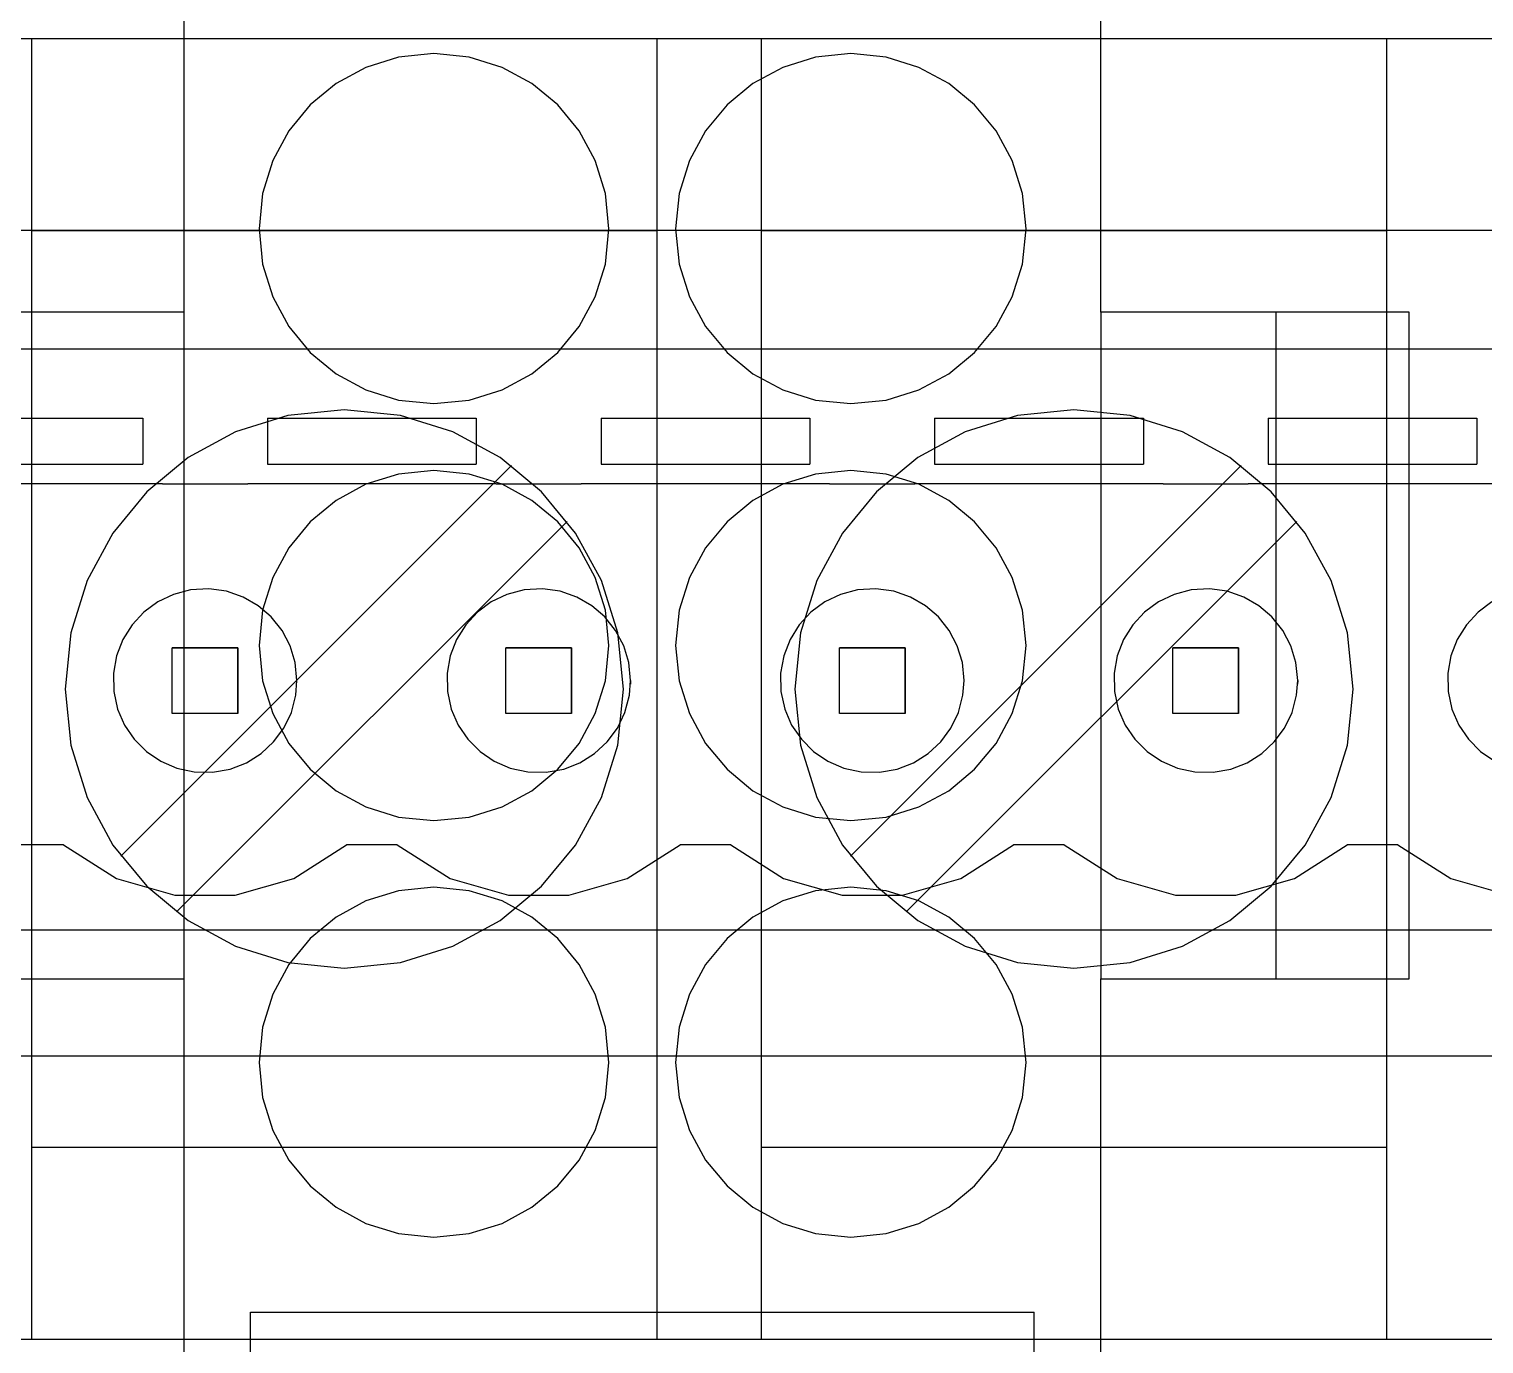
# Model space of a CAD drawing. Extents: x 1 to 47.7, y 0.2 to 33.4.
# Drawn here: x 36.81 to 37.682, y 10.856 to 11.644 of the extents above; entities that cross this region are included whole.
import ezdxf

# ---------------------------------------------------------------- set-up
doc = ezdxf.new("R2010")
doc.units = 0
doc.header["$MEASUREMENT"] = 0
for name, color, linetype in [('1_1__SCREW_TERMINAL_BLOCK_', 7, 'CONTINUOUS'), ('1_2__SCREW_TERMINAL_BLOCK_', 7, 'CONTINUOUS'), ('1_3__CONNECTORIZED_RELAY__', 7, 'CONTINUOUS'), ('1_4__CONNECTORIZED_RELAY__', 7, 'CONTINUOUS')]:
    doc.layers.add(name, color=color, linetype=linetype)

msp = doc.modelspace()

# ---------------------------------------------------------------- linework, layer by layer
at = {"layer": '1_1__SCREW_TERMINAL_BLOCK_'}
for points in [[(37.82686, 11.63858), (37.68125, 11.63858), (37.52986, 11.63858), (37.21748, 11.63858), (36.9051, 11.63858), (36.75372, 11.63858), (36.6081, 11.63858), (36.47017, 11.63858), (36.34185, 11.63858)], [(36.81131, 11.63858), (36.81131, 10.85864)], [(37.18631, 11.63858), (37.18631, 10.85864)], [(37.24883, 11.63858), (37.24883, 10.85864)], [(37.62382, 11.63858), (37.62382, 10.85864)], [(37.18631, 11.52354), (36.81131, 11.52354)], [(37.62382, 11.52354), (37.24883, 11.52354)], [(37.09915, 11.38261), (36.86488, 11.14835)], [(37.53666, 11.38261), (37.30241, 11.14835)], [(37.13255, 11.3492), (36.89829, 11.11493)], [(37.57008, 11.3492), (37.33582, 11.11493)], [(37.18631, 10.97368), (36.81131, 10.97368)], [(37.62382, 10.97368), (37.24883, 10.97368)], [(36.34185, 10.85864), (36.47017, 10.85864), (36.6081, 10.85864), (36.75372, 10.85864), (36.9051, 10.85864), (37.21748, 10.85864), (37.52986, 10.85864), (37.68125, 10.85864), (37.82686, 10.85864)]]:
    msp.add_lwpolyline(points, dxfattribs=at)
for points in [[(37.16615, 11.24861), (37.16275, 11.28231), (37.153, 11.31373), (37.13756, 11.34216), (37.11712, 11.36695), (37.09234, 11.38741), (37.0639, 11.40286), (37.03246, 11.41263), (36.99871, 11.41604), (36.96502, 11.41263), (36.93363, 11.40286), (36.90522, 11.38741), (36.88046, 11.36695), (36.86004, 11.34216), (36.84461, 11.31373), (36.83486, 11.28231), (36.83146, 11.24861), (36.83486, 11.2149), (36.84461, 11.18349), (36.86004, 11.15506), (36.88046, 11.13027), (36.90522, 11.10981), (36.93363, 11.09436), (36.96502, 11.08459), (36.99871, 11.08118), (37.03246, 11.08459), (37.0639, 11.09436), (37.09234, 11.10981), (37.11712, 11.13027), (37.13756, 11.15506), (37.153, 11.18349), (37.16275, 11.2149)], [(37.60367, 11.24861), (37.60027, 11.28231), (37.59051, 11.31373), (37.57508, 11.34216), (37.55464, 11.36695), (37.52986, 11.38741), (37.50142, 11.40286), (37.46999, 11.41263), (37.43624, 11.41604), (37.40254, 11.41263), (37.37116, 11.40286), (37.34275, 11.38741), (37.31799, 11.36695), (37.29756, 11.34216), (37.28214, 11.31373), (37.27239, 11.28231), (37.26899, 11.24861), (37.27239, 11.2149), (37.28214, 11.18349), (37.29756, 11.15506), (37.31799, 11.13027), (37.34275, 11.10981), (37.37116, 11.09436), (37.40254, 11.08459), (37.43624, 11.08118), (37.46999, 11.08459), (37.50142, 11.09436), (37.52986, 11.10981), (37.55464, 11.13027), (37.57508, 11.15506), (37.59051, 11.18349), (37.60027, 11.2149)]]:
    msp.add_lwpolyline(points, close=True, dxfattribs=at)
at = {"layer": '1_2__SCREW_TERMINAL_BLOCK_'}
for points in [[(38.44251, 11.52363), (35.9925, 11.52363)], [(38.04491, 11.45243), (36.38584, 11.45243)], [(36.75275, 11.41111), (36.87797, 11.41111)], [(36.87797, 11.41111), (36.87797, 11.38355)], [(36.95279, 11.41111), (37.07795, 11.41111)], [(36.95279, 11.41111), (36.95279, 11.38355)], [(37.07795, 11.41111), (37.07795, 11.38355)], [(37.15276, 11.41111), (37.27798, 11.41111)], [(37.15276, 11.41111), (37.15276, 11.38355)], [(37.27798, 11.41111), (37.27798, 11.38355)], [(37.35277, 11.41111), (37.47796, 11.41111)], [(37.35277, 11.41111), (37.35277, 11.38355)], [(37.47796, 11.41111), (37.47796, 11.38355)], [(37.55277, 11.41111), (37.67797, 11.41111)], [(37.55277, 11.41111), (37.55277, 11.38355)], [(37.67797, 11.41111), (37.67797, 11.38355)], [(36.75275, 11.38355), (36.87797, 11.38355)], [(36.95279, 11.38355), (37.07795, 11.38355)], [(37.15276, 11.38355), (37.27798, 11.38355)], [(37.35277, 11.38355), (37.47796, 11.38355)], [(37.55277, 11.38355), (37.67797, 11.38355)], [(36.88985, 11.37175), (36.7409, 11.37175)], [(36.88985, 11.37175), (36.89175, 11.37175)], [(36.89175, 11.37175), (36.93901, 11.37175)], [(36.93901, 11.37175), (36.9409, 11.37175)], [(37.08983, 11.37175), (36.9409, 11.37175)], [(37.08983, 11.37175), (37.09173, 11.37175)], [(37.09173, 11.37175), (37.13898, 11.37175)], [(37.13898, 11.37175), (37.14091, 11.37175)], [(37.28984, 11.37175), (37.14091, 11.37175)], [(37.28984, 11.37175), (37.29176, 11.37175)], [(37.29176, 11.37175), (37.33899, 11.37175)], [(37.33899, 11.37175), (37.34092, 11.37175)], [(37.48984, 11.37175), (37.34092, 11.37175)], [(37.48984, 11.37175), (37.49174, 11.37175)], [(37.49174, 11.37175), (37.53899, 11.37175)], [(37.53899, 11.37175), (37.54089, 11.37175)], [(37.68982, 11.37175), (37.54089, 11.37175)], [(37.68696, 11.30088), (37.67865, 11.29474), (37.67163, 11.28719), (37.66612, 11.27841), (37.66232, 11.26863), (37.66043, 11.25805), (37.66064, 11.24706), (37.66293, 11.23662), (37.66709, 11.22703), (37.67292, 11.21848), (37.68021, 11.21119), (37.68876, 11.20536)], [(36.89568, 11.27331), (36.93504, 11.27331)], [(36.89568, 11.23395), (36.89568, 11.27331)], [(36.93504, 11.27331), (36.89568, 11.27331)], [(36.93504, 11.27331), (36.93504, 11.23395)], [(36.93504, 11.27331), (36.93504, 11.27331)], [(36.93504, 11.23395), (36.93504, 11.27331)], [(37.09569, 11.27331), (37.13505, 11.27331)], [(37.09569, 11.23395), (37.09569, 11.27331)], [(37.13505, 11.27331), (37.09569, 11.27331)], [(37.13505, 11.27331), (37.13505, 11.23395)], [(37.13505, 11.27331), (37.13505, 11.27331)], [(37.13505, 11.23395), (37.13505, 11.27331)], [(37.29567, 11.27331), (37.33506, 11.27331)], [(37.29567, 11.23395), (37.29567, 11.27331)], [(37.33506, 11.27331), (37.29567, 11.27331)], [(37.33506, 11.27331), (37.33506, 11.23395)], [(37.33506, 11.27331), (37.33506, 11.27331)], [(37.33506, 11.23395), (37.33506, 11.27331)], [(37.4957, 11.27331), (37.53506, 11.27331)], [(37.4957, 11.23395), (37.4957, 11.27331)], [(37.53506, 11.27331), (37.4957, 11.27331)], [(37.53506, 11.27331), (37.53506, 11.23395)], [(37.53506, 11.27331), (37.53506, 11.27331)], [(37.53506, 11.23395), (37.53506, 11.27331)], [(36.86028, 11.25584), (36.86028, 11.25584)], [(37.06029, 11.25584), (37.06029, 11.25584)], [(37.17051, 11.25364), (37.17045, 11.25144)], [(37.26029, 11.25584), (37.26029, 11.25584)], [(37.4603, 11.25584), (37.4603, 11.25584)], [(37.57049, 11.25364), (37.57046, 11.25144)], [(37.66031, 11.25584), (37.66031, 11.25584)], [(36.93504, 11.23395), (36.89568, 11.23395)], [(37.13505, 11.23395), (37.09569, 11.23395)], [(37.33506, 11.23395), (37.29567, 11.23395)], [(37.53506, 11.23395), (37.4957, 11.23395)], [(36.83055, 11.1552), (36.80017, 11.1552)], [(36.83055, 11.1552), (36.86223, 11.13504), (36.89728, 11.12496), (36.93345, 11.12496), (36.9685, 11.13504), (37.00018, 11.1552)], [(37.03056, 11.1552), (37.00018, 11.1552)], [(37.03056, 11.1552), (37.06224, 11.13504), (37.09729, 11.12496), (37.13345, 11.12496), (37.1685, 11.13504), (37.20018, 11.1552)], [(37.23056, 11.1552), (37.20018, 11.1552)], [(37.23056, 11.1552), (37.26223, 11.13504), (37.29728, 11.12496), (37.33345, 11.12496), (37.36849, 11.13504), (37.40016, 11.1552)], [(37.43057, 11.1552), (37.40016, 11.1552)], [(37.43057, 11.1552), (37.46225, 11.13504), (37.49729, 11.12496), (37.53345, 11.12496), (37.5685, 11.13504), (37.60019, 11.1552)], [(37.63058, 11.1552), (37.60019, 11.1552)], [(37.63058, 11.1552), (37.66224, 11.13504), (37.69729, 11.12496), (37.73346, 11.12496), (37.7685, 11.13504), (37.80017, 11.1552)], [(38.04491, 11.10404), (36.38584, 11.10404)], [(35.9925, 11.02862), (38.44251, 11.02862)]]:
    msp.add_lwpolyline(points, dxfattribs=at)
for points in [[(36.97047, 11.25364), (36.96941, 11.26449), (36.96635, 11.27461), (36.96149, 11.28381), (36.95506, 11.29188), (36.94724, 11.29861), (36.93825, 11.3038), (36.92829, 11.30724), (36.91757, 11.30872), (36.90663, 11.30808), (36.89634, 11.3054), (36.88695, 11.30088), (36.87864, 11.29474), (36.87163, 11.28719), (36.86612, 11.27841), (36.86232, 11.26863), (36.86043, 11.25805), (36.86065, 11.24706), (36.86293, 11.23662), (36.86709, 11.22703), (36.87292, 11.21848), (36.8802, 11.21119), (36.88874, 11.20536), (36.89834, 11.2012), (36.90877, 11.19891), (36.91977, 11.19869), (36.93035, 11.20058), (36.94013, 11.20439), (36.94891, 11.2099), (36.95646, 11.21692), (36.9626, 11.22523), (36.96711, 11.23463), (36.96979, 11.24492), (36.97047, 11.25364), (36.97047, 11.25364), (36.97047, 11.25364), (36.97047, 11.25364), (36.97047, 11.25364), (36.97047, 11.25364), (36.97047, 11.25364), (36.97047, 11.25364)], [(37.17051, 11.25364), (37.16944, 11.26449), (37.16637, 11.27461), (37.16152, 11.28381), (37.15508, 11.29188), (37.14726, 11.29861), (37.13827, 11.3038), (37.12832, 11.30724), (37.1176, 11.30872), (37.10666, 11.30808), (37.09637, 11.3054), (37.08697, 11.30088), (37.07866, 11.29474), (37.07164, 11.28719), (37.06613, 11.27841), (37.06233, 11.26863), (37.06044, 11.25805), (37.06065, 11.24706), (37.06294, 11.23662), (37.0671, 11.22703), (37.07293, 11.21848), (37.08022, 11.21119), (37.08877, 11.20536), (37.09836, 11.2012), (37.1088, 11.19891), (37.11979, 11.19869), (37.13038, 11.20058), (37.14016, 11.20439), (37.14893, 11.2099), (37.15649, 11.21692), (37.16262, 11.22523), (37.16714, 11.23463), (37.16982, 11.24492), (37.17051, 11.25364), (37.17051, 11.25364), (37.17051, 11.25364), (37.17051, 11.25364), (37.17051, 11.25364), (37.17051, 11.25364), (37.17051, 11.25364), (37.17051, 11.25364)], [(37.37048, 11.25364), (37.36942, 11.26449), (37.36635, 11.27461), (37.3615, 11.28381), (37.35506, 11.29188), (37.34724, 11.29861), (37.33825, 11.3038), (37.3283, 11.30724), (37.31758, 11.30872), (37.30664, 11.30808), (37.29635, 11.3054), (37.28695, 11.30088), (37.27864, 11.29474), (37.27162, 11.28719), (37.26611, 11.27841), (37.2623, 11.26863), (37.26041, 11.25805), (37.26063, 11.24706), (37.26292, 11.23662), (37.26708, 11.22703), (37.27291, 11.21848), (37.2802, 11.21119), (37.28875, 11.20536), (37.29834, 11.2012), (37.30878, 11.19891), (37.31977, 11.19869), (37.33035, 11.20058), (37.34013, 11.20439), (37.34891, 11.2099), (37.35646, 11.21692), (37.3626, 11.22523), (37.36712, 11.23463), (37.3698, 11.24492), (37.37048, 11.25364), (37.37048, 11.25364), (37.37048, 11.25364), (37.37048, 11.25364), (37.37048, 11.25364), (37.37048, 11.25364), (37.37048, 11.25364), (37.37048, 11.25364)], [(37.57049, 11.25364), (37.56942, 11.26449), (37.56636, 11.27461), (37.5615, 11.28381), (37.55506, 11.29188), (37.54725, 11.29861), (37.53826, 11.3038), (37.5283, 11.30724), (37.51758, 11.30872), (37.50664, 11.30808), (37.49636, 11.3054), (37.48695, 11.30088), (37.47864, 11.29474), (37.47163, 11.28719), (37.46611, 11.27841), (37.46231, 11.26863), (37.46042, 11.25805), (37.46063, 11.24706), (37.46292, 11.23662), (37.46709, 11.22703), (37.47292, 11.21848), (37.48021, 11.21119), (37.48875, 11.20536), (37.49835, 11.2012), (37.50879, 11.19891), (37.51978, 11.19869), (37.53036, 11.20058), (37.54014, 11.20439), (37.54891, 11.2099), (37.55647, 11.21692), (37.56261, 11.22523), (37.56712, 11.23463), (37.5698, 11.24492), (37.57049, 11.25364), (37.57049, 11.25364), (37.57049, 11.25364), (37.57049, 11.25364), (37.57049, 11.25364), (37.57049, 11.25364), (37.57049, 11.25364), (37.57049, 11.25364)]]:
    msp.add_lwpolyline(points, close=True, dxfattribs=at)
at = {"layer": '1_3__CONNECTORIZED_RELAY__'}
for points in [[(36.90259, 11.81481), (36.90259, 11.47477), (36.71758, 11.47477), (36.71758, 11.07481), (36.90259, 11.07481), (36.90259, 10.73479), (37.45242, 10.73479), (37.45242, 11.07481), (37.63742, 11.07481), (37.63742, 11.47477), (37.45242, 11.47477), (37.45242, 11.81481), (36.90259, 11.81481)], [(36.90259, 11.47477), (36.90259, 11.07481)], [(37.45242, 11.47477), (37.45242, 11.07481)], [(37.55748, 11.47477), (37.55748, 11.07481)], [(36.94255, 10.87482), (37.41246, 10.87482)], [(36.94255, 10.77475), (36.94255, 10.87482)], [(37.41246, 10.77475), (37.41246, 10.87482)]]:
    msp.add_lwpolyline(points, dxfattribs=at)
for points in [[(37.05244, 11.41981), (37.07367, 11.42194), (37.09342, 11.42804), (37.11127, 11.4377), (37.12681, 11.4505), (37.13962, 11.46602), (37.14929, 11.48384), (37.1554, 11.50355), (37.15752, 11.52471), (37.1554, 11.54589), (37.14929, 11.56562), (37.13962, 11.58347), (37.12681, 11.59903), (37.11127, 11.61186), (37.09342, 11.62154), (37.07367, 11.62767), (37.05244, 11.6298), (37.03132, 11.62767), (37.01165, 11.62154), (36.99386, 11.61186), (36.97836, 11.59903), (36.96558, 11.58347), (36.95592, 11.56562), (36.94983, 11.54589), (36.9477, 11.52471), (36.94983, 11.50355), (36.95592, 11.48384), (36.96558, 11.46602), (36.97836, 11.4505), (36.99386, 11.4377), (37.01165, 11.42804), (37.03132, 11.42194)], [(37.30254, 11.41981), (37.32368, 11.42194), (37.34339, 11.42804), (37.36123, 11.4377), (37.3768, 11.4505), (37.38965, 11.46602), (37.39935, 11.48384), (37.40549, 11.50355), (37.40763, 11.52471), (37.40549, 11.54589), (37.39935, 11.56562), (37.38965, 11.58347), (37.3768, 11.59903), (37.36123, 11.61186), (37.34339, 11.62154), (37.32368, 11.62767), (37.30254, 11.6298), (37.28142, 11.62767), (37.26172, 11.62154), (37.24388, 11.61186), (37.22832, 11.59903), (37.21547, 11.58347), (37.20576, 11.56562), (37.19962, 11.54589), (37.19748, 11.52471), (37.19962, 11.50355), (37.20576, 11.48384), (37.21547, 11.46602), (37.22832, 11.4505), (37.24388, 11.4377), (37.26172, 11.42804), (37.28142, 11.42194)], [(37.05244, 11.16971), (37.07367, 11.17184), (37.09342, 11.17796), (37.11127, 11.18765), (37.12681, 11.20048), (37.13962, 11.21603), (37.14929, 11.23388), (37.1554, 11.25361), (37.15752, 11.27479), (37.1554, 11.29591), (37.14929, 11.31559), (37.13962, 11.33341), (37.12681, 11.34894), (37.11127, 11.36176), (37.09342, 11.37144), (37.07367, 11.37756), (37.05244, 11.37969), (37.03132, 11.37756), (37.01165, 11.37144), (36.99386, 11.36176), (36.97836, 11.34894), (36.96558, 11.33341), (36.95592, 11.31559), (36.94983, 11.29591), (36.9477, 11.27479), (36.94983, 11.25361), (36.95592, 11.23388), (36.96558, 11.21603), (36.97836, 11.20048), (36.99386, 11.18765), (37.01165, 11.17796), (37.03132, 11.17184)], [(37.30254, 11.16971), (37.32368, 11.17184), (37.34339, 11.17796), (37.36123, 11.18765), (37.3768, 11.20048), (37.38965, 11.21603), (37.39935, 11.23388), (37.40549, 11.25361), (37.40763, 11.27479), (37.40549, 11.29591), (37.39935, 11.31559), (37.38965, 11.33341), (37.3768, 11.34894), (37.36123, 11.36176), (37.34339, 11.37144), (37.32368, 11.37756), (37.30254, 11.37969), (37.28142, 11.37756), (37.26172, 11.37144), (37.24388, 11.36176), (37.22832, 11.34894), (37.21547, 11.33341), (37.20576, 11.31559), (37.19962, 11.29591), (37.19748, 11.27479), (37.19962, 11.25361), (37.20576, 11.23388), (37.21547, 11.21603), (37.22832, 11.20048), (37.24388, 11.18765), (37.26172, 11.17796), (37.28142, 11.17184)], [(37.05244, 10.91979), (37.07367, 10.92193), (37.09342, 10.92804), (37.11127, 10.93772), (37.12681, 10.95053), (37.13962, 10.96606), (37.14929, 10.98387), (37.1554, 11.00356), (37.15752, 11.02468), (37.1554, 11.04587), (37.14929, 11.06559), (37.13962, 11.08344), (37.12681, 11.09899), (37.11127, 11.11181), (37.09342, 11.12149), (37.07367, 11.12761), (37.05244, 11.12975), (37.03132, 11.12761), (37.01165, 11.12149), (36.99386, 11.11181), (36.97836, 11.09899), (36.96558, 11.08344), (36.95592, 11.06559), (36.94983, 11.04587), (36.9477, 11.02468), (36.94983, 11.00356), (36.95592, 10.98387), (36.96558, 10.96606), (36.97836, 10.95053), (36.99386, 10.93772), (37.01165, 10.92804), (37.03132, 10.92193)], [(37.30254, 10.91979), (37.32368, 10.92193), (37.34339, 10.92804), (37.36123, 10.93772), (37.3768, 10.95053), (37.38965, 10.96606), (37.39935, 10.98387), (37.40549, 11.00356), (37.40763, 11.02468), (37.40549, 11.04587), (37.39935, 11.06559), (37.38965, 11.08344), (37.3768, 11.09899), (37.36123, 11.11181), (37.34339, 11.12149), (37.32368, 11.12761), (37.30254, 11.12975), (37.28142, 11.12761), (37.26172, 11.12149), (37.24388, 11.11181), (37.22832, 11.09899), (37.21547, 11.08344), (37.20576, 11.06559), (37.19962, 11.04587), (37.19748, 11.02468), (37.19962, 11.00356), (37.20576, 10.98387), (37.21547, 10.96606), (37.22832, 10.95053), (37.24388, 10.93772), (37.26172, 10.92804), (37.28142, 10.92193)]]:
    msp.add_lwpolyline(points, close=True, dxfattribs=at)
at = {"layer": '1_4__CONNECTORIZED_RELAY__'}
for points in [[(38.44251, 11.52363), (35.9925, 11.52363)], [(38.04491, 11.45243), (36.38584, 11.45243)], [(36.75275, 11.41111), (36.87797, 11.41111)], [(36.87797, 11.41111), (36.87797, 11.38355)], [(36.95279, 11.41111), (37.07795, 11.41111)], [(36.95279, 11.41111), (36.95279, 11.38355)], [(37.07795, 11.41111), (37.07795, 11.38355)], [(37.15276, 11.41111), (37.27798, 11.41111)], [(37.15276, 11.41111), (37.15276, 11.38355)], [(37.27798, 11.41111), (37.27798, 11.38355)], [(37.35277, 11.41111), (37.47796, 11.41111)], [(37.35277, 11.41111), (37.35277, 11.38355)], [(37.47796, 11.41111), (37.47796, 11.38355)], [(37.55277, 11.41111), (37.67797, 11.41111)], [(37.55277, 11.41111), (37.55277, 11.38355)], [(37.67797, 11.41111), (37.67797, 11.38355)], [(36.75275, 11.38355), (36.87797, 11.38355)], [(36.95279, 11.38355), (37.07795, 11.38355)], [(37.15276, 11.38355), (37.27798, 11.38355)], [(37.35277, 11.38355), (37.47796, 11.38355)], [(37.55277, 11.38355), (37.67797, 11.38355)], [(36.88985, 11.37175), (36.7409, 11.37175)], [(36.88985, 11.37175), (36.89175, 11.37175)], [(36.89175, 11.37175), (36.93901, 11.37175)], [(36.93901, 11.37175), (36.9409, 11.37175)], [(37.08983, 11.37175), (36.9409, 11.37175)], [(37.08983, 11.37175), (37.09173, 11.37175)], [(37.09173, 11.37175), (37.13898, 11.37175)], [(37.13898, 11.37175), (37.14091, 11.37175)], [(37.28984, 11.37175), (37.14091, 11.37175)], [(37.28984, 11.37175), (37.29176, 11.37175)], [(37.29176, 11.37175), (37.33899, 11.37175)], [(37.33899, 11.37175), (37.34092, 11.37175)], [(37.48984, 11.37175), (37.34092, 11.37175)], [(37.48984, 11.37175), (37.49174, 11.37175)], [(37.49174, 11.37175), (37.53899, 11.37175)], [(37.53899, 11.37175), (37.54089, 11.37175)], [(37.68982, 11.37175), (37.54089, 11.37175)], [(37.68696, 11.30088), (37.67865, 11.29474), (37.67163, 11.28719), (37.66612, 11.27841), (37.66232, 11.26863), (37.66043, 11.25805), (37.66064, 11.24706), (37.66293, 11.23662), (37.66709, 11.22703), (37.67292, 11.21848), (37.68021, 11.21119), (37.68876, 11.20536)], [(36.89568, 11.27331), (36.93504, 11.27331)], [(36.89568, 11.23395), (36.89568, 11.27331)], [(36.93504, 11.27331), (36.89568, 11.27331)], [(36.93504, 11.27331), (36.93504, 11.23395)], [(36.93504, 11.27331), (36.93504, 11.27331)], [(36.93504, 11.23395), (36.93504, 11.27331)], [(37.09569, 11.27331), (37.13505, 11.27331)], [(37.09569, 11.23395), (37.09569, 11.27331)], [(37.13505, 11.27331), (37.09569, 11.27331)], [(37.13505, 11.27331), (37.13505, 11.23395)], [(37.13505, 11.27331), (37.13505, 11.27331)], [(37.13505, 11.23395), (37.13505, 11.27331)], [(37.29567, 11.27331), (37.33506, 11.27331)], [(37.29567, 11.23395), (37.29567, 11.27331)], [(37.33506, 11.27331), (37.29567, 11.27331)], [(37.33506, 11.27331), (37.33506, 11.23395)], [(37.33506, 11.27331), (37.33506, 11.27331)], [(37.33506, 11.23395), (37.33506, 11.27331)], [(37.4957, 11.27331), (37.53506, 11.27331)], [(37.4957, 11.23395), (37.4957, 11.27331)], [(37.53506, 11.27331), (37.4957, 11.27331)], [(37.53506, 11.27331), (37.53506, 11.23395)], [(37.53506, 11.27331), (37.53506, 11.27331)], [(37.53506, 11.23395), (37.53506, 11.27331)], [(36.86028, 11.25584), (36.86028, 11.25584)], [(37.06029, 11.25584), (37.06029, 11.25584)], [(37.17051, 11.25364), (37.17045, 11.25144)], [(37.26029, 11.25584), (37.26029, 11.25584)], [(37.4603, 11.25584), (37.4603, 11.25584)], [(37.57049, 11.25364), (37.57046, 11.25144)], [(37.66031, 11.25584), (37.66031, 11.25584)], [(36.93504, 11.23395), (36.89568, 11.23395)], [(37.13505, 11.23395), (37.09569, 11.23395)], [(37.33506, 11.23395), (37.29567, 11.23395)], [(37.53506, 11.23395), (37.4957, 11.23395)], [(36.83055, 11.1552), (36.80017, 11.1552)], [(36.83055, 11.1552), (36.86223, 11.13504), (36.89728, 11.12496), (36.93345, 11.12496), (36.9685, 11.13504), (37.00018, 11.1552)], [(37.03056, 11.1552), (37.00018, 11.1552)], [(37.03056, 11.1552), (37.06224, 11.13504), (37.09729, 11.12496), (37.13345, 11.12496), (37.1685, 11.13504), (37.20018, 11.1552)], [(37.23056, 11.1552), (37.20018, 11.1552)], [(37.23056, 11.1552), (37.26223, 11.13504), (37.29728, 11.12496), (37.33345, 11.12496), (37.36849, 11.13504), (37.40016, 11.1552)], [(37.43057, 11.1552), (37.40016, 11.1552)], [(37.43057, 11.1552), (37.46225, 11.13504), (37.49729, 11.12496), (37.53345, 11.12496), (37.5685, 11.13504), (37.60019, 11.1552)], [(37.63058, 11.1552), (37.60019, 11.1552)], [(37.63058, 11.1552), (37.66224, 11.13504), (37.69729, 11.12496), (37.73346, 11.12496), (37.7685, 11.13504), (37.80017, 11.1552)], [(38.04491, 11.10404), (36.38584, 11.10404)], [(35.9925, 11.02862), (38.44251, 11.02862)]]:
    msp.add_lwpolyline(points, dxfattribs=at)
for points in [[(36.97047, 11.25364), (36.96941, 11.26449), (36.96635, 11.27461), (36.96149, 11.28381), (36.95506, 11.29188), (36.94724, 11.29861), (36.93825, 11.3038), (36.92829, 11.30724), (36.91757, 11.30872), (36.90663, 11.30808), (36.89634, 11.3054), (36.88695, 11.30088), (36.87864, 11.29474), (36.87163, 11.28719), (36.86612, 11.27841), (36.86232, 11.26863), (36.86043, 11.25805), (36.86065, 11.24706), (36.86293, 11.23662), (36.86709, 11.22703), (36.87292, 11.21848), (36.8802, 11.21119), (36.88874, 11.20536), (36.89834, 11.2012), (36.90877, 11.19891), (36.91977, 11.19869), (36.93035, 11.20058), (36.94013, 11.20439), (36.94891, 11.2099), (36.95646, 11.21692), (36.9626, 11.22523), (36.96711, 11.23463), (36.96979, 11.24492), (36.97047, 11.25364), (36.97047, 11.25364), (36.97047, 11.25364), (36.97047, 11.25364), (36.97047, 11.25364), (36.97047, 11.25364), (36.97047, 11.25364), (36.97047, 11.25364)], [(37.17051, 11.25364), (37.16944, 11.26449), (37.16637, 11.27461), (37.16152, 11.28381), (37.15508, 11.29188), (37.14726, 11.29861), (37.13827, 11.3038), (37.12832, 11.30724), (37.1176, 11.30872), (37.10666, 11.30808), (37.09637, 11.3054), (37.08697, 11.30088), (37.07866, 11.29474), (37.07164, 11.28719), (37.06613, 11.27841), (37.06233, 11.26863), (37.06044, 11.25805), (37.06065, 11.24706), (37.06294, 11.23662), (37.0671, 11.22703), (37.07293, 11.21848), (37.08022, 11.21119), (37.08877, 11.20536), (37.09836, 11.2012), (37.1088, 11.19891), (37.11979, 11.19869), (37.13038, 11.20058), (37.14016, 11.20439), (37.14893, 11.2099), (37.15649, 11.21692), (37.16262, 11.22523), (37.16714, 11.23463), (37.16982, 11.24492), (37.17051, 11.25364), (37.17051, 11.25364), (37.17051, 11.25364), (37.17051, 11.25364), (37.17051, 11.25364), (37.17051, 11.25364), (37.17051, 11.25364), (37.17051, 11.25364)], [(37.37048, 11.25364), (37.36942, 11.26449), (37.36635, 11.27461), (37.3615, 11.28381), (37.35506, 11.29188), (37.34724, 11.29861), (37.33825, 11.3038), (37.3283, 11.30724), (37.31758, 11.30872), (37.30664, 11.30808), (37.29635, 11.3054), (37.28695, 11.30088), (37.27864, 11.29474), (37.27162, 11.28719), (37.26611, 11.27841), (37.2623, 11.26863), (37.26041, 11.25805), (37.26063, 11.24706), (37.26292, 11.23662), (37.26708, 11.22703), (37.27291, 11.21848), (37.2802, 11.21119), (37.28875, 11.20536), (37.29834, 11.2012), (37.30878, 11.19891), (37.31977, 11.19869), (37.33035, 11.20058), (37.34013, 11.20439), (37.34891, 11.2099), (37.35646, 11.21692), (37.3626, 11.22523), (37.36712, 11.23463), (37.3698, 11.24492), (37.37048, 11.25364), (37.37048, 11.25364), (37.37048, 11.25364), (37.37048, 11.25364), (37.37048, 11.25364), (37.37048, 11.25364), (37.37048, 11.25364), (37.37048, 11.25364)], [(37.57049, 11.25364), (37.56942, 11.26449), (37.56636, 11.27461), (37.5615, 11.28381), (37.55506, 11.29188), (37.54725, 11.29861), (37.53826, 11.3038), (37.5283, 11.30724), (37.51758, 11.30872), (37.50664, 11.30808), (37.49636, 11.3054), (37.48695, 11.30088), (37.47864, 11.29474), (37.47163, 11.28719), (37.46611, 11.27841), (37.46231, 11.26863), (37.46042, 11.25805), (37.46063, 11.24706), (37.46292, 11.23662), (37.46709, 11.22703), (37.47292, 11.21848), (37.48021, 11.21119), (37.48875, 11.20536), (37.49835, 11.2012), (37.50879, 11.19891), (37.51978, 11.19869), (37.53036, 11.20058), (37.54014, 11.20439), (37.54891, 11.2099), (37.55647, 11.21692), (37.56261, 11.22523), (37.56712, 11.23463), (37.5698, 11.24492), (37.57049, 11.25364), (37.57049, 11.25364), (37.57049, 11.25364), (37.57049, 11.25364), (37.57049, 11.25364), (37.57049, 11.25364), (37.57049, 11.25364), (37.57049, 11.25364)]]:
    msp.add_lwpolyline(points, close=True, dxfattribs=at)

doc.saveas('drawing.dxf')
